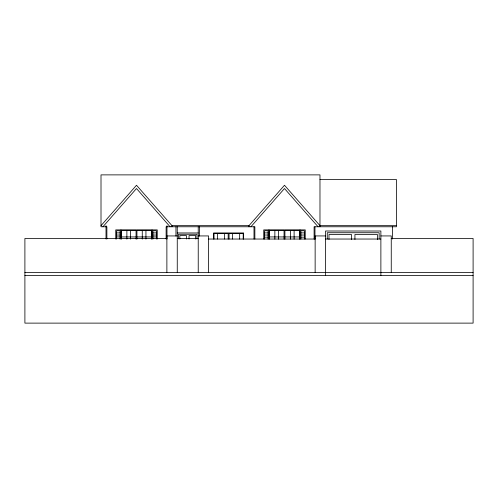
<?xml version="1.0" encoding="UTF-8"?>
<svg xmlns="http://www.w3.org/2000/svg" width="498" height="498" viewBox="0 0 498 498"><rect width="100%" height="100%" fill="white"/><g stroke="black" fill="none" stroke-linecap="round" stroke-linejoin="round"><path stroke-width="0.75" d="M101.007 225.662L136.496 185.256L171.991 225.662L171.991 226.771M102.912 226.771L136.496 188.53L170.086 226.771M248.994 226.771L248.994 225.662L284.489 185.256L319.977 225.662L396.427 225.662M250.899 226.771L284.489 188.53L318.073 226.771M319.977 179.51L396.427 179.51L396.427 226.771L314.107 226.771L314.107 239.015M171.991 225.662L248.994 225.662M116.607 232.89L120.068 232.89M152.93 232.89L156.391 232.89M264.594 232.89L268.055 232.89M300.916 232.89L304.378 232.89M177.257 232.958L198.229 232.958M116.607 235.031L120.068 235.031M152.93 235.031L156.391 235.031M264.594 235.031L268.055 235.031M300.916 235.031L304.378 235.031M177.257 235.934L166.88 235.934L166.88 272.394M198.229 235.934L208.606 235.934L208.606 272.394M325.524 235.934L315.141 235.934L315.141 272.394M380.877 235.934L391.254 235.934L391.254 272.394M116.607 236.93L120.068 236.93M121.363 236.93L136.066 236.93M136.931 236.93L151.635 236.93M152.93 236.93L156.391 236.93M269.35 236.93L284.053 236.93M284.918 236.93L299.622 236.93M264.594 237.166L268.055 237.166M300.916 237.166L304.378 237.166M166.88 238.474L24.9 238.474L24.9 323.121L473.1 323.121L473.1 238.474L391.254 238.474M177.257 238.474L198.229 238.474M208.606 239.04L315.141 239.04M325.524 239.04L380.877 239.04M24.9 272.394L473.1 272.394M24.9 275.556L473.1 275.556M392.586 226.771L392.586 239.015M380.877 275.556L380.877 231.01L325.524 231.01L325.524 275.556M379.146 238.959L379.146 232.74L327.254 232.74L327.254 238.959M377.416 239.488L377.416 234.471L354.931 234.471L354.931 239.488M351.47 239.488L351.47 234.471L328.979 234.471L328.979 239.488M319.977 226.771L319.977 174.879L101.007 174.879L101.007 226.771L106.877 226.771L106.877 239.015M314.973 226.771L314.973 239.015M305.243 239.021L305.243 229.889L263.728 229.889L263.728 239.021M304.378 239.065L304.378 230.755L300.916 230.755L300.916 239.065M300.051 229.889L300.051 239.021M299.622 239.133L299.622 230.319L284.918 230.319L284.918 239.133M294.106 230.319L294.106 239.133M290.434 230.319L290.434 239.133M284.053 239.133L284.053 230.319L269.35 230.319L269.35 239.133M278.538 230.319L278.538 239.133M274.865 230.319L274.865 239.133M268.92 229.889L268.92 239.021M268.055 239.065L268.055 230.755L264.594 230.755L264.594 239.065M254.864 239.015L254.864 226.771L166.12 226.771L166.12 239.015M253.999 226.771L253.999 239.015M243.634 239.015L243.634 232.958L213.58 232.958L213.58 239.015M243.205 239.059L243.205 233.394L229.043 233.394L229.043 239.059M239.663 233.394L239.663 239.059M232.585 233.394L232.585 239.059M228.177 239.059L228.177 233.394L214.016 233.394L214.016 239.059M224.635 233.394L224.635 239.059M217.551 233.394L217.551 239.059M199.53 226.771L199.53 236.071M198.229 226.771L198.229 272.394M196.934 238.872L196.934 234.259L178.552 234.259L178.552 238.872M195.633 239.028L195.633 235.554L189.041 235.554L189.041 239.028M186.445 239.028L186.445 235.554L179.853 235.554L179.853 239.028M177.257 226.771L177.257 272.394M175.956 226.771L175.956 236.071M166.986 225.662L166.986 239.015M157.256 239.021L157.256 229.889L115.741 229.889L115.741 239.021M156.391 239.065L156.391 230.755L152.93 230.755L152.93 239.065M152.064 229.889L152.064 239.021M151.635 239.133L151.635 230.319L136.931 230.319L136.931 239.133M145.939 230.319L145.939 239.133M142.266 230.319L142.266 239.133M136.066 239.133L136.066 230.319L121.363 230.319L121.363 239.133M130.551 230.319L130.551 239.133M126.878 230.319L126.878 239.133M120.933 229.889L120.933 239.021M120.068 239.065L120.068 230.755L116.607 230.755L116.607 239.065M106.012 225.662L106.012 239.015"/></g></svg>
